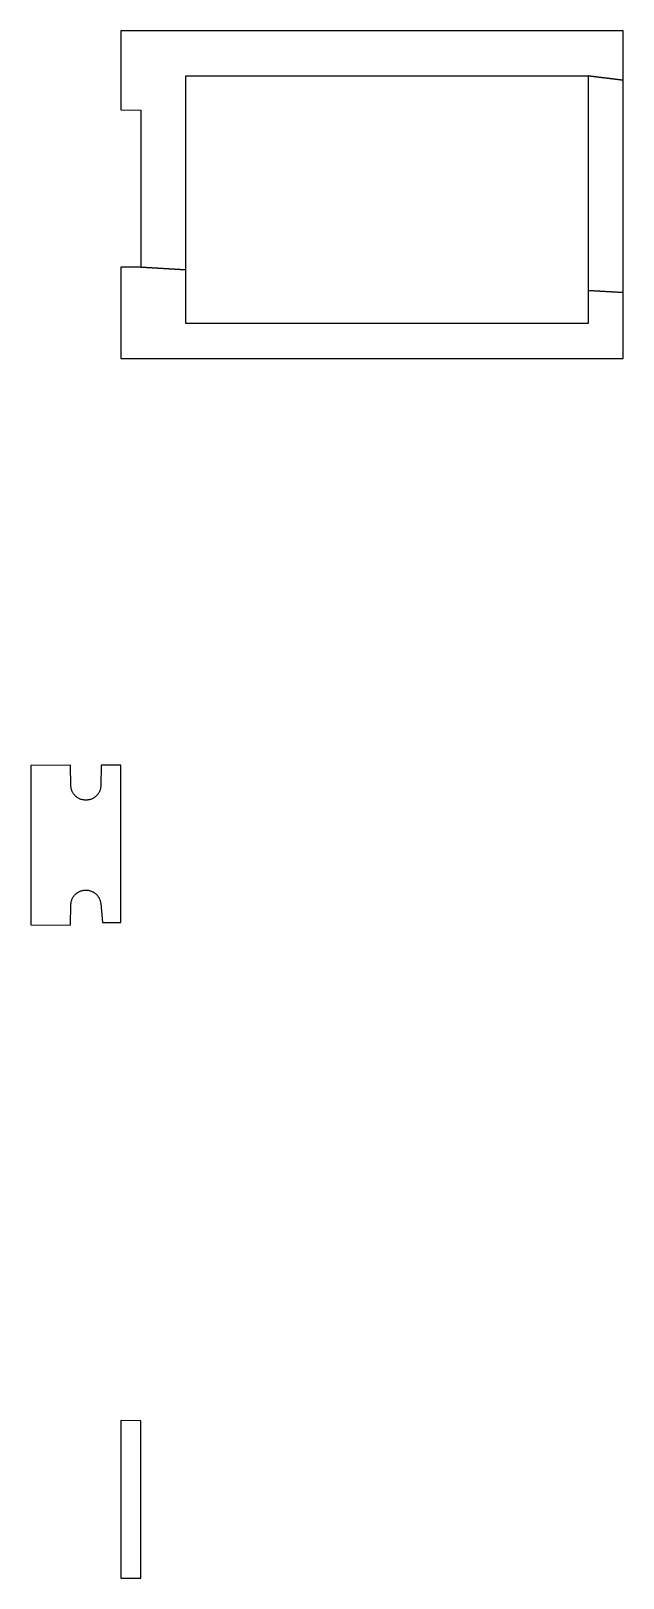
# Model space of a CAD drawing. Extents: x -591 to 1624, y -14 to 308.
# Drawn here: x 884.1 to 943.4, y 130.9 to 285.8 of the extents above; entities that cross this region are included whole.
import ezdxf

# ---------------------------------------------------------------- set-up
doc = ezdxf.new("R2010")
doc.units = 0
doc.layers.add('Default', color=7, linetype='Continuous')

msp = doc.modelspace()

# ---------------------------------------------------------------- linework, layer by layer
at = {"layer": 'Default'}
for p, q in [((943.4, 285.8), (893.1, 285.8)), ((893.1, 285.8), (893.1, 277.9)), ((943.4, 280.87), (943.4, 285.8)), ((899.6, 261.9), (899.6, 281.3)), ((899.6, 281.3), (939.9, 281.3)), ((943.4, 280.87), (939.9, 281.3)), ((939.9, 281.3), (939.9, 259.81)), ((939.9, 281.3), (943.4, 280.87)), ((943.4, 259.63), (943.4, 280.87)), ((893.1, 277.9), (895.1, 277.88)), ((895.1, 277.88), (895.1, 262.14)), ((895.1, 262.14), (893.1, 262.14)), ((893.1, 262.14), (893.1, 253)), ((899.6, 261.9), (895.1, 262.14)), ((895.1, 262.14), (899.6, 261.9)), ((899.6, 256.5), (899.6, 261.9)), ((943.4, 259.63), (939.9, 259.81)), ((939.9, 259.81), (939.9, 256.5)), ((939.9, 259.81), (943.4, 259.63)), ((943.4, 253), (943.4, 259.63)), ((939.9, 256.5), (899.6, 256.5)), ((893.1, 253), (943.4, 253)), ((888.05, 212.32), (884.1, 212.28)), ((884.1, 212.28), (884.1, 196.32)), ((888.1, 210.23), (888.05, 212.32)), ((891.15, 212.32), (891.1, 210.23)), ((893.1, 212.3), (891.15, 212.32)), ((893.1, 196.54), (893.1, 212.3)), ((888.11, 210.16), (888.1, 210.23)), ((888.12, 210.09), (888.11, 210.16)), ((888.13, 210.02), (888.12, 210.09)), ((888.14, 209.95), (888.13, 210.02)), ((888.16, 209.88), (888.14, 209.95)), ((888.18, 209.81), (888.16, 209.88)), ((888.21, 209.74), (888.18, 209.81)), ((888.24, 209.68), (888.21, 209.74)), ((888.27, 209.61), (888.24, 209.68)), ((888.3, 209.55), (888.27, 209.61)), ((888.34, 209.49), (888.3, 209.55)), ((888.38, 209.43), (888.34, 209.49)), ((888.42, 209.37), (888.38, 209.43)), ((888.47, 209.32), (888.42, 209.37)), ((888.51, 209.27), (888.47, 209.32)), ((888.57, 209.21), (888.51, 209.27)), ((888.62, 209.17), (888.57, 209.21)), ((888.67, 209.12), (888.62, 209.17)), ((888.73, 209.08), (888.67, 209.12)), ((888.79, 209.04), (888.73, 209.08)), ((890.47, 209.08), (890.41, 209.04)), ((890.53, 209.12), (890.47, 209.08)), ((890.58, 209.17), (890.53, 209.12)), ((890.63, 209.21), (890.58, 209.17)), ((890.69, 209.27), (890.63, 209.21)), ((890.73, 209.32), (890.69, 209.27)), ((890.78, 209.37), (890.73, 209.32)), ((890.82, 209.43), (890.78, 209.37)), ((890.86, 209.49), (890.82, 209.43)), ((890.9, 209.55), (890.86, 209.49)), ((890.93, 209.61), (890.9, 209.55)), ((890.96, 209.68), (890.93, 209.61)), ((890.99, 209.74), (890.96, 209.68)), ((891.02, 209.81), (890.99, 209.74)), ((891.04, 209.88), (891.02, 209.81)), ((891.06, 209.95), (891.04, 209.88)), ((891.07, 210.02), (891.06, 209.95)), ((891.08, 210.09), (891.07, 210.02)), ((891.09, 210.16), (891.08, 210.09)), ((891.1, 210.23), (891.09, 210.16)), ((888.85, 209), (888.79, 209.04)), ((888.91, 208.97), (888.85, 209)), ((888.98, 208.94), (888.91, 208.97)), ((889.04, 208.91), (888.98, 208.94)), ((889.11, 208.88), (889.04, 208.91)), ((889.18, 208.86), (889.11, 208.88)), ((889.25, 208.84), (889.18, 208.86)), ((889.32, 208.83), (889.25, 208.84)), ((889.39, 208.82), (889.32, 208.83)), ((889.46, 208.81), (889.39, 208.82)), ((889.53, 208.8), (889.46, 208.81)), ((889.6, 208.8), (889.53, 208.8)), ((889.67, 208.8), (889.6, 208.8)), ((889.74, 208.81), (889.67, 208.8)), ((889.81, 208.82), (889.74, 208.81)), ((889.88, 208.83), (889.81, 208.82)), ((889.95, 208.84), (889.88, 208.83)), ((890.02, 208.86), (889.95, 208.84)), ((890.09, 208.88), (890.02, 208.86)), ((890.16, 208.91), (890.09, 208.88)), ((890.22, 208.94), (890.16, 208.91)), ((890.29, 208.97), (890.22, 208.94)), ((890.35, 209), (890.29, 208.97)), ((890.41, 209.04), (890.35, 209)), ((889.3, 199.77), (889.37, 199.78)), ((889.37, 199.78), (889.44, 199.79)), ((889.44, 199.79), (889.51, 199.8)), ((889.51, 199.8), (889.59, 199.8)), ((889.59, 199.8), (889.66, 199.8)), ((889.66, 199.8), (889.73, 199.79)), ((889.73, 199.79), (889.8, 199.79)), ((889.8, 199.79), (889.87, 199.78)), ((888.05, 196.28), (888.1, 198.37)), ((888.1, 198.37), (888.11, 198.44)), ((888.11, 198.44), (888.12, 198.51)), ((888.12, 198.51), (888.13, 198.58)), ((888.13, 198.58), (888.14, 198.65)), ((888.14, 198.65), (888.16, 198.72)), ((888.16, 198.72), (888.18, 198.79)), ((888.18, 198.79), (888.21, 198.85)), ((888.21, 198.85), (888.23, 198.92)), ((888.23, 198.92), (888.27, 198.98)), ((888.27, 198.98), (888.3, 199.05)), ((888.3, 199.05), (888.34, 199.11)), ((888.34, 199.11), (888.38, 199.16)), ((888.38, 199.16), (888.42, 199.22)), ((888.42, 199.22), (888.46, 199.28)), ((888.46, 199.28), (888.51, 199.33)), ((888.51, 199.33), (888.56, 199.38)), ((888.56, 199.38), (888.61, 199.43)), ((888.61, 199.43), (888.67, 199.47)), ((888.67, 199.47), (888.72, 199.52)), ((888.72, 199.52), (888.78, 199.56)), ((888.78, 199.56), (888.84, 199.59)), ((888.84, 199.59), (888.9, 199.63)), ((888.9, 199.63), (888.97, 199.66)), ((888.97, 199.66), (889.03, 199.69)), ((889.03, 199.69), (889.1, 199.71)), ((889.1, 199.71), (889.17, 199.74)), ((889.17, 199.74), (889.23, 199.75)), ((889.23, 199.75), (889.3, 199.77)), ((889.87, 199.78), (889.94, 199.76)), ((889.94, 199.76), (890.01, 199.74)), ((890.01, 199.74), (890.07, 199.72)), ((890.07, 199.72), (890.14, 199.7)), ((890.14, 199.7), (890.21, 199.67)), ((890.21, 199.67), (890.27, 199.64)), ((890.27, 199.64), (890.33, 199.61)), ((890.33, 199.61), (890.39, 199.57)), ((890.39, 199.57), (890.45, 199.53)), ((890.45, 199.53), (890.51, 199.49)), ((890.51, 199.49), (890.57, 199.45)), ((890.57, 199.45), (890.62, 199.4)), ((890.62, 199.4), (890.67, 199.35)), ((890.67, 199.35), (890.72, 199.3)), ((890.72, 199.3), (890.76, 199.25)), ((890.76, 199.25), (890.81, 199.19)), ((890.81, 199.19), (890.85, 199.13)), ((890.85, 199.13), (890.89, 199.07)), ((890.89, 199.07), (890.92, 199.01)), ((890.92, 199.01), (890.95, 198.95)), ((890.95, 198.95), (890.98, 198.88)), ((890.98, 198.88), (891.01, 198.82)), ((891.01, 198.82), (891.03, 198.75)), ((891.03, 198.75), (891.05, 198.68)), ((891.05, 198.68), (891.07, 198.61)), ((891.07, 198.61), (891.08, 198.54)), ((891.08, 198.54), (891.09, 198.47)), ((891.09, 198.47), (891.27, 196.54)), ((884.1, 196.32), (888.05, 196.28)), ((891.27, 196.54), (893.1, 196.54)), ((893.1, 146.7), (893.1, 130.94)), ((895.1, 146.68), (893.1, 146.7)), ((895.1, 130.94), (895.1, 146.68)), ((893.1, 130.94), (895.1, 130.94))]:
    msp.add_line(p, q, dxfattribs=at)

doc.saveas('drawing.dxf')
